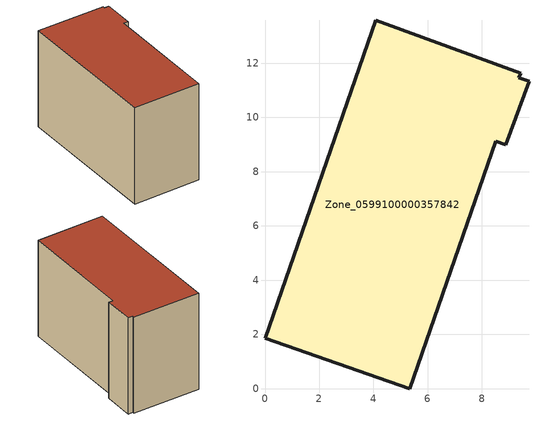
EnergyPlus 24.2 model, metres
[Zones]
Zone_0599100000357842
 floor ground (C_G): 9.42,11.63 9.35,11.46 9.73,11.34 8.87,8.98 8.51,9.12 5.33,0 0,1.85 4.08,13.57 z0
 wall outside (C_F): 9.42,11.63 4.08,13.57 0,1.85 5.33,0 8.51,9.12 8.87,8.98 9.73,11.34 9.35,11.46 9.42,11.63 z0:8.39
 roof outside (C_R): 9.35,11.46 9.42,11.63 4.08,13.57 0,1.85 5.33,0 8.51,9.12 8.87,8.98 9.73,11.34 z8.39
[BUILDING]
Pand.0599100000357842: North Axis=0; Terrain=City; Loads Convergence Tolerance Value=0.04; Temperature Convergence Tolerance Value=0.4; Solar Distribution=FullExterior; Maximum Number of Warmup Days=25; Minimum Number of Warmup Days=1
[Site:Location]
Rotterdam.The.Hague.AP_ZH_NLD Design_Conditions: Latitude=51.96; Longitude=4.45; Time Zone=1; Elevation=-4.5
[SITE:GROUNDTEMPERATURE:BUILDINGSURFACE]
18, 18, 18, 18, 18, 18, 18, 18, 18, 18, 18, 18
[MATERIAL] Thermal Absorptance=0.9; Solar Absorptance=0.7; Visible Absorptance=0.7
Name | Roughness | Thickness | Conductivity | Density | Specific Heat
G.TI.1992-2005 | MediumSmooth | 0.15 | 0.06 | 540 | 1210
F.TI.1992-2005 | Rough | 0.3 | 0.12 | 1920 | 840
R.TI.1992-2005 | MediumRough | 0.2 | 0.08 | 1500 | 1000
[CONSTRUCTION]
C_G: G.TI.1992-2005
C_F: F.TI.1992-2005
C_R: R.TI.1992-2005
[ZONE]
Zone_0599100000357842: Type=1; Multiplier=1; Ceiling Height=Autocalculate; Volume=Autocalculate; Floor Area=autocalculate; Part of Total Floor Area=Yes
[ZONEINFILTRATION:DESIGNFLOWRATE]
Infil_Zone_0599100000357842: Zone or ZoneList or Space or SpaceList=Zone_0599100000357842; Schedule=AlwaysOn; Design Flow Rate Calculation Method=Flow/Area; Flow Rate per Floor Area=0.0015; Constant Term Coefficient=1; Temperature Term Coefficient=0; Velocity Term Coefficient=0; Velocity Squared Term Coefficient=0
[HVACTEMPLATE:ZONE:IDEALLOADSAIRSYSTEM]
Zone_0599100000357842: Maximum Heating Supply Air Temperature=50; Minimum Cooling Supply Air Temperature=13; Maximum Heating Supply Air Humidity Ratio=0.0156; Minimum Cooling Supply Air Humidity Ratio=0.0077; Heating Limit=NoLimit; Cooling Limit=NoLimit; Dehumidification Control Type=ConstantSensibleHeatRatio; Cooling Sensible Heat Ratio=0.7; Dehumidification Setpoint=60; Humidification Control Type=None; Humidification Setpoint=30; Outdoor Air Method=None; Outdoor Air Flow Rate per Person=0.00944; Outdoor Air Flow Rate per Zone Floor Area=0; Outdoor Air Flow Rate per Zone=0; Demand Controlled Ventilation Type=None; Outdoor Air Economizer Type=NoEconomizer; Heat Recovery Type=None; Sensible Heat Recovery Effectiveness=0.7; Latent Heat Recovery Effectiveness=0.65
[ZONECONTROL:THERMOSTAT]
ThermostatControl_Zone_0599100000357842: Zone or ZoneList=Zone_0599100000357842; Control Type Schedule=DualSetpointControlType; Control 1=Thermostat_Zone_0599100000357842; Temperature Difference Between Cutout And Setpoint=0
[THERMOSTATSETPOINT:DUALSETPOINT]
Thermostat_Zone_0599100000357842: Heating Setpoint Temperature Schedule=HeatingSetpoint_Zone_0599100000357842; Cooling Setpoint Temperature Schedule=CoolingSetpoint_Zone_0599100000357842
[SCHEDULE:COMPACT]
HeatingSetpoint_Zone_0599100000357842: Through: 12/31, For: AllDays, Until: 24:00, 21
CoolingSetpoint_Zone_0599100000357842: Through: 12/31, For: AllDays, Until: 24:00, 24
DualSetpointControlType: Through: 12/31, For: AllDays, Until: 24:00, 4
AlwaysOn: Through: 12/31, For: AllDays, Until: 24:00, 1
